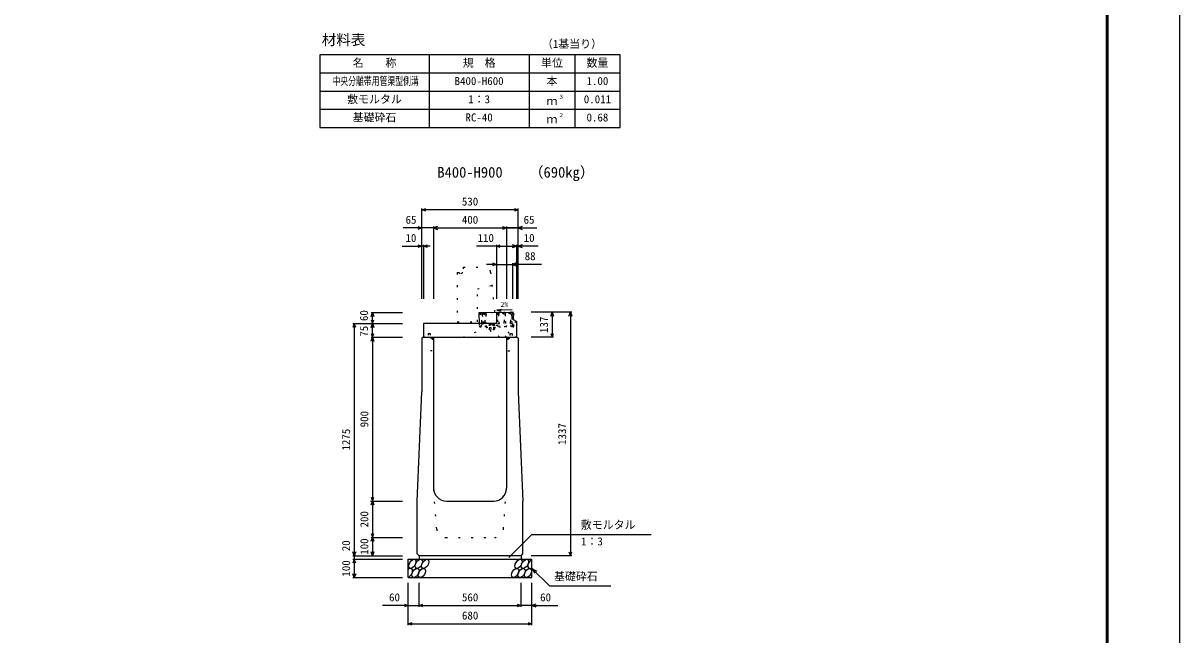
# Model space of a CAD drawing. Units: millimetres, scale not verified. Extents: x -12600 to 12600, y -5940 to 5940.
# Drawn here: x 6244 to 12600, y -793 to 2567 of the extents above; entities that cross this region are included whole.
import ezdxf
from ezdxf.enums import TextEntityAlignment as Align

# ---------------------------------------------------------------- set-up
doc = ezdxf.new("R2010")
doc.units = ezdxf.units.MM
doc.header["$LTSCALE"] = 40
doc.linetypes.add('DOTTED', pattern=[1.75, 0.25, -1.5])
for name, color, linetype, lineweight in [('0-0_DIM', 7, 'Continuous', 25), ('0-1_Defpoints', 5, 'Continuous', 25), ('0-2_HATCH', 6, 'DOTTED', 25), ('0-3_HYO', 3, 'Continuous', 25), ('0-4_HYO2', 4, 'Continuous', 25), ('0-5_OUTLINE', 3, 'Continuous', 25), ('0-6_OUTLINE2', 4, 'DOTTED', 25), ('0-7_TXT', 7, 'Continuous', 25), ('0-8_WAKU', 3, 'Continuous', 25)]:
    doc.layers.add(name, color=color, linetype=linetype, lineweight=lineweight)
doc.styles.add('ＭＳ ゴシック', font='')
doc.styles.get('ＭＳ ゴシック').set_extended_font_data('MS Gothic')

msp = doc.modelspace()

# ---------------------------------------------------------------- linework, layer by layer
at = {"layer": '0-0_DIM'}
for p, q in [((8435, 1051.46), (8435, 1548.96)), ((8965, 1541.46), (8435, 1541.46)), ((8965, 1051.46), (8965, 1548.96)), ((8435, 1441.46), (8333.02, 1441.46)), ((8500, 1441.46), (8435, 1441.46)), ((8500, 1448.96), (8500, 1051.46)), ((8500, 1441.46), (8900, 1441.46)), ((8900, 1448.96), (8900, 1051.46)), ((8900, 1441.46), (8955, 1441.46)), ((8965, 1441.46), (8900, 1441.46)), ((8965, 1441.46), (9066.98, 1441.46)), ((8326.62, 1341.46), (8435, 1341.46)), ((8445, 1341.46), (8435, 1341.46)), ((8445, 1348.96), (8445, 1051.46)), ((8481.3, 1341.46), (8445, 1341.46)), ((8845, 1341.46), (8735, 1341.46)), ((8845, 1348.96), (8845, 1051.46)), ((8845, 1341.46), (8955, 1341.46)), ((8955, 1348.96), (8955, 1051.46)), ((8955, 1341.46), (8965, 1341.46)), ((9073.38, 1341.46), (8965, 1341.46)), ((8845, 1241.46), (8790, 1241.46)), ((8845, 1241.46), (8933, 1241.46)), ((8933, 1248.96), (8933, 1051.46)), ((9091.78, 1241.46), (8933, 1241.46)), ((8156.5, 976.46), (8329, 976.46)), ((8164, 916.46), (8164, 976.46)), ((9258.5, 978.46), (9036, 978.46)), ((9151, 978.46), (9151, 841.46)), ((9251, 978.46), (9251, -358.54)), ((8056.5, 916.46), (8329, 916.46)), ((8064, 916.46), (8064, -358.54)), ((8164, 841.46), (8164, 916.46)), ((8156.5, 841.46), (8329, 841.46)), ((9158.5, 841.46), (9036, 841.46)), ((8153.25, -58.54), (8325.75, -58.54)), ((8156.5, -58.54), (8329, -58.54)), ((8913.77, -369.35), (9040, -243.11)), ((9040, -243.11), (9694.81, -243.11)), ((8156.5, -258.54), (8329, -258.54)), ((8164, -258.54), (8164, -358.54)), ((8056.5, -358.54), (8329, -358.54)), ((8056.5, -378.54), (8329, -378.54)), ((8064, -358.54), (8064, -378.54)), ((8064, -378.54), (8064, -478.54)), ((9258.5, -358.54), (9036, -358.54)), ((9040, -428.54), (9135.76, -524.29)), ((9040, -428.54), (9065.98, -443.54)), ((9040, -428.54), (9055, -454.52)), ((8056.5, -478.54), (8329, -478.54)), ((8360, -739.9), (8360, -508.54)), ((8420, -639.9), (8420, -508.54)), ((8980, -639.9), (8980, -508.54)), ((9040, -739.9), (9040, -508.54)), ((9135.76, -524.29), (9473.31, -524.29)), ((8360, -632.4), (8218.21, -632.4)), ((8360, -632.4), (8420, -632.4)), ((8420, -632.4), (8980, -632.4)), ((9040, -632.4), (8980, -632.4)), ((9040, -632.4), (9181.79, -632.4)), ((8360, -732.4), (9040, -732.4))]:
    msp.add_line(p, q, dxfattribs=at)
for points in [[(8456.14, 1533.77), (8435, 1541.46), (8456.14, 1549.16)], [(8943.86, 1549.16), (8965, 1541.46), (8943.86, 1533.77)], [(8413.86, 1449.16), (8435, 1441.46), (8413.86, 1433.77)], [(8521.14, 1449.16), (8500, 1441.46), (8521.14, 1433.77)], [(8878.86, 1449.16), (8900, 1441.46), (8878.86, 1433.77)], [(8986.14, 1449.16), (8965, 1441.46), (8986.14, 1433.77)], [(8413.86, 1349.16), (8435, 1341.46), (8413.86, 1333.77)], [(8466.14, 1333.77), (8445, 1341.46), (8466.14, 1349.16)], [(8866.14, 1333.77), (8845, 1341.46), (8866.14, 1349.16)], [(8933.86, 1333.77), (8955, 1341.46), (8933.86, 1349.16)], [(8986.14, 1349.16), (8965, 1341.46), (8986.14, 1333.77)], [(8823.86, 1249.16), (8845, 1241.46), (8823.86, 1233.77)], [(8954.14, 1249.16), (8933, 1241.46), (8954.14, 1233.77)], [(8156.3, 955.32), (8164, 976.46), (8171.7, 955.32)], [(9143.3, 957.32), (9151, 978.46), (9158.7, 957.32)], [(9243.3, 957.32), (9251, 978.46), (9258.7, 957.32)], [(8071.7, 895.32), (8064, 916.46), (8056.3, 895.32)], [(8156.3, 937.61), (8164, 916.46), (8171.7, 937.61)], [(8156.3, 895.32), (8164, 916.46), (8171.7, 895.32)], [(8156.3, 862.61), (8164, 841.46), (8171.7, 862.61)], [(8156.3, 820.32), (8164, 841.46), (8171.7, 820.32)], [(8164, 841.46), (8164, -58.54), (8164, -258.54)], [(9143.3, 862.61), (9151, 841.46), (9158.7, 862.61)], [(8156.3, -37.39), (8164, -58.54), (8171.7, -37.39)], [(8156.3, -79.68), (8164, -58.54), (8171.7, -79.68)], [(8156.3, -237.39), (8164, -258.54), (8171.7, -237.39)], [(8156.3, -279.68), (8164, -258.54), (8171.7, -279.68)], [(8071.7, -337.39), (8064, -358.54), (8056.3, -337.39)], [(8071.7, -399.68), (8064, -378.54), (8056.3, -399.68)], [(8171.7, -337.39), (8164, -358.54), (8156.3, -337.39)], [(9243.3, -337.39), (9251, -358.54), (9258.7, -337.39)], [(8071.7, -457.39), (8064, -478.54), (8056.3, -457.39)], [(8338.86, -624.71), (8360, -632.4), (8338.86, -640.1)], [(8441.14, -640.1), (8420, -632.4), (8441.14, -624.71)], [(8958.86, -624.71), (8980, -632.4), (8958.86, -640.1)], [(9061.14, -624.71), (9040, -632.4), (9061.14, -640.1)], [(8381.14, -740.1), (8360, -732.4), (8381.14, -724.71)], [(9018.86, -724.71), (9040, -732.4), (9018.86, -740.1)]]:
    msp.add_lwpolyline(points, dxfattribs=at)
at = {"layer": '0-1_Defpoints'}
msp.add_lwpolyline([(-4200, -5940), (12600, -5940), (12600, 5940), (-4200, 5940)], close=True, dxfattribs=at)
at = {"layer": '0-2_HATCH'}
for p, q in [((8759.24, 894.82), (8757.72, 974.8)), ((8928.69, 977.56), (8761.72, 974.38)), ((8780.39, 974.73), (8768.77, 972.04)), ((8780.5, 968.73), (8768.84, 968.51)), ((8787.39, 974.87), (8788.81, 899.88)), ((8938.68, 978.25), (8845, 976.46)), ((8851.04, 976.08), (8852.47, 901.09)), ((8886.37, 976.75), (8858.15, 970.21)), ((8886.48, 970.75), (8858.15, 970.21)), ((8921.69, 977.42), (8893.48, 970.89)), ((8921.81, 971.43), (8893.48, 970.89)), ((8935.54, 907.17), (8934.18, 978.16)), ((8939, 961.56), (8938.68, 978.25)), ((8931.12, 902.59), (8759.15, 899.31)), ((8937.21, 898.2), (8759.24, 894.82)), ((8763.15, 899.39), (8762.68, 924.39)), ((8762.87, 914.39), (8788.53, 914.88)), ((8852.38, 905.59), (8788.73, 904.38)), ((8804.46, 895.68), (8837.46, 896.31)), ((8807.37, 881.73), (8807.14, 894.23)), ((8810, 914.14), (8807.54, 912.22)), ((8807.7, 904.72), (8807.54, 912.22)), ((8833.94, 905.26), (8807.7, 904.72)), ((8807.94, 912.57), (8810, 914.14)), ((8831.25, 914.58), (8810, 914.14)), ((8813.94, 904.85), (8813.79, 912.35)), ((8814.06, 894.36), (8814.3, 881.86)), ((8827.69, 905.13), (8827.54, 912.63)), ((8827.92, 894.62), (8828.15, 882.13)), ((8833.37, 913.09), (8831.25, 914.58)), ((8833.94, 905.26), (8833.79, 912.76)), ((8834.84, 894.76), (8835.08, 882.26)), ((8837.46, 896.31), (8837.49, 894.81)), ((8852.18, 916.09), (8929.84, 917.57)), ((8889.13, 901.79), (8889.21, 897.29)), ((8929.65, 927.57), (8930.12, 902.57)), ((8940.15, 901.26), (8939.47, 936.63)), ((8835.08, 882.26), (8807.37, 881.73))]:
    msp.add_line(p, q, dxfattribs=at)
at = {"layer": '0-2_HATCH', "linetype": 'Continuous'}
msp.add_line((8939.47, 936.63), (8939, 961.56), dxfattribs=at)
msp.add_lwpolyline([(8845, 976.46), (8748.72, 974.63), (8749.82, 916.46)], dxfattribs=at)
at = {"layer": '0-2_HATCH'}
for points in [[(8762.68, 924.39), (8764.18, 924.41), (8763.41, 964.41), (8761.91, 964.38), (8761.72, 974.38)], [(8767.22, 974.48), (8766.71, 975.17), (8763.71, 975.12), (8763.22, 974.41)], [(8768.72, 974.51), (8768.91, 964.51), (8767.41, 964.48), (8768.18, 924.49), (8769.67, 924.52), (8769.87, 914.52)], [(8781.53, 914.74), (8781.34, 924.74), (8782.84, 924.77), (8782.08, 964.76), (8780.58, 964.73), (8780.39, 974.73)], [(8785.89, 974.84), (8785.37, 975.53), (8782.37, 975.47), (8781.89, 974.76)], [(8787.58, 964.87), (8786.08, 964.84), (8786.84, 924.85), (8788.34, 924.87)], [(8821.21, 975.51), (8820.7, 976.2), (8817.7, 976.14), (8817.21, 975.43)], [(8851.99, 926.09), (8853.49, 926.12), (8852.73, 966.11), (8851.23, 966.08)], [(8856.54, 976.18), (8856.03, 976.87), (8853.03, 976.82), (8852.54, 976.11)], [(8858.04, 976.21), (8858.23, 966.21), (8856.73, 966.18), (8857.49, 926.19), (8858.99, 926.22), (8859.18, 916.22)], [(8887.51, 916.76), (8887.32, 926.76), (8888.82, 926.79), (8888.06, 966.78), (8886.56, 966.75), (8886.37, 976.75)], [(8891.87, 976.86), (8891.35, 977.55), (8888.35, 977.49), (8887.87, 976.78)], [(8893.37, 976.88), (8893.56, 966.89), (8892.06, 966.86), (8892.82, 926.86), (8894.32, 926.89), (8894.51, 916.9)], [(8922.84, 917.43), (8922.65, 927.43), (8924.15, 927.46), (8923.39, 967.45), (8921.89, 967.43), (8921.69, 977.42)], [(8927.19, 977.53), (8926.68, 978.22), (8923.68, 978.16), (8923.19, 977.45)], [(8928.69, 977.56), (8928.88, 967.56), (8927.38, 967.53), (8928.15, 927.54), (8929.65, 927.57)], [(8749.82, 916.46), (8750.14, 899.64), (8759.14, 899.81)], [(8837.49, 894.81), (8804.49, 894.18), (8804.46, 895.68)]]:
    msp.add_lwpolyline(points, dxfattribs=at)
for centre, radius, start, end in [((8810.73, 909), 4.53, 47.57461, 134.78335), ((8821.04, 894.21), 19.53, 70.56972, 111.78823), ((8830.73, 909.41), 4.53, 47.57461, 134.78335), ((8931.04, 907.09), 4.5, 271.09113, 1.09113), ((8937.15, 901.2), 3, 271.09113, 1.09113), ((8821.23, 881.99), 11, 181.09113, 1.09113)]:
    msp.add_arc(centre, radius, start, end, dxfattribs=at)
at = {"layer": '0-2_HATCH', "linetype": 'Continuous'}
for centre in [(8382.89, -403.54), (8418.37, -403.54), (8453.84, -403.54), (8966.05, -403.54), (9001.52, -403.54), (8399.77, -453.54), (8435.25, -453.54), (8947.45, -453.54), (8982.93, -453.54), (9018.41, -453.54)]:
    msp.add_ellipse(centre, major_axis=(14.54, 23.54), ratio=0.5792, dxfattribs=at)
for centre, start_param, end_param in [((9037, -403.54), 0.6666252, 4.1103269), ((8364.3, -453.54), 3.7419964, 7.318141)]:
    msp.add_ellipse(centre, major_axis=(14.54, 23.54), ratio=0.5792, start_param=start_param, end_param=end_param, dxfattribs=at)
at = {"layer": '0-3_HYO'}
for p, q in [((8475, 2393.36), (8475, 1993.36)), ((9025, 2393.36), (9025, 1993.36)), ((9275, 2393.36), (9275, 1993.36)), ((7875, 2293.36), (9525, 2293.36))]:
    msp.add_line(p, q, dxfattribs=at)
msp.add_lwpolyline([(7875, 1993.36), (9525, 1993.36), (9525, 2393.36), (7875, 2393.36)], close=True, dxfattribs=at)
at = {"layer": '0-4_HYO2'}
for p, q in [((7875, 2193.36), (9525, 2193.36)), ((7875, 2093.36), (9525, 2093.36))]:
    msp.add_line(p, q, dxfattribs=at)
at = {"layer": '0-5_OUTLINE', "linetype": 'DOTTED'}
for p, q in [((8663, 1226.46), (8660, 1196.46)), ((8663, 1226.46), (8782.85, 1226.46)), ((8630, 1196.46), (8630, 926.46)), ((8658, 1196.46), (8648, 1186.46)), ((8658, 1196.46), (8660, 1196.46)), ((8812.7, 1199.45), (8840, 926.46)), ((8630, 926.46), (8840, 926.46))]:
    msp.add_line(p, q, dxfattribs=at)
at = {"layer": '0-5_OUTLINE'}
for p, q in [((8845, 976.46), (8933.14, 978.14)), ((8845, 976.46), (8845, 916.46)), ((8930, 951.56), (8939, 961.56)), ((8933.14, 978.14), (8939, 972.4)), ((8939, 972.4), (8939, 961.56)), ((8845, 916.46), (8445, 916.46)), ((8445, 916.46), (8445, 846.46)), ((8930, 951.56), (8930, 941.56)), ((8955, 928.56), (8930, 941.56)), ((8955, 928.56), (8955, 846.46)), ((8435, 835.46), (8441, 841.46)), ((8435, 835.46), (8435, 541.46)), ((8441, 841.46), (8959, 841.46)), ((8445, 846.46), (8450, 841.46)), ((8500, 841.46), (8500, 11.46)), ((8900, 841.46), (8900, 11.46)), ((8950, 841.46), (8955, 846.46)), ((8959, 841.46), (8965, 835.46)), ((8965, 835.46), (8965, 541.46)), ((8410, -58.54), (8435, 541.46)), ((8965, 541.46), (8990, -58.54)), ((8410, -348.54), (8410, -58.54)), ((8570, -58.54), (8830, -58.54)), ((8990, -348.54), (8990, -58.54)), ((8360, -378.54), (9040, -378.54)), ((8360, -478.54), (8360, -378.54)), ((8410, -348.54), (8420, -358.54)), ((8980, -358.54), (8420, -358.54)), ((8420, -358.54), (8420, -378.54)), ((8980, -358.54), (8990, -348.54)), ((8980, -358.54), (8980, -378.54)), ((9040, -478.54), (9040, -378.54)), ((8360, -478.54), (9040, -478.54))]:
    msp.add_line(p, q, dxfattribs=at)
at = {"layer": '0-5_OUTLINE', "linetype": 'DOTTED'}
msp.add_lwpolyline([(8630, 1196.46), (8638, 1196.46), (8648, 1186.46)], dxfattribs=at)
msp.add_arc((8782.85, 1196.46), 30, 5.71059, 90, dxfattribs=at)
at = {"layer": '0-5_OUTLINE'}
for centre, start, end in [((8570, 11.46), 180, 270), ((8830, 11.46), 270, 0)]:
    msp.add_arc(centre, 70, start, end, dxfattribs=at)
at = {"layer": '0-6_OUTLINE2'}
for p, q in [((8659.88, 841.46), (8791.23, 895.42)), ((8853.79, 841.62), (8930, 941.56)), ((8892.8, 841.46), (8940.12, 902.76)), ((8951.33, 930.47), (8894.19, 841.62)), ((8492, 836.96), (8436.5, 836.96)), ((8469, 861.96), (8481, 861.96)), ((8469, 861.96), (8469, 836.96)), ((8481, 861.96), (8481, 836.96)), ((8492, 836.96), (8492, 766.96)), ((8908, 836.46), (8964, 836.46)), ((8908, 836.46), (8908, 766.46)), ((8919, 861.46), (8931, 861.46)), ((8919, 861.46), (8919, 836.46)), ((8931, 861.46), (8931, 836.46)), ((8492, 766.96), (8435, 766.96)), ((8908, 766.46), (8965, 766.46)), ((8516.57, -212.23), (8500, 11.46)), ((8883.43, -212.23), (8900, 11.46)), ((8566.43, -258.54), (8833.57, -258.54))]:
    msp.add_line(p, q, dxfattribs=at)
msp.add_lwpolyline([(8740, 926.46), (8740, 1106.25), (8819.61, 1126.38)], dxfattribs=at)
for centre, start, end in [((8566.43, -208.54), 184.23639, 270), ((8833.57, -208.54), 270, 355.76361)]:
    msp.add_arc(centre, 50, start, end, dxfattribs=at)
at = {"layer": '0-7_TXT'}
msp.add_line((8846.72, 990.4), (8870.44, 986.72), dxfattribs=at)
msp.add_lwpolyline([(8931.28, 992.14), (8846.72, 990.4), (8870.27, 995.05)], dxfattribs=at)
at = {"layer": '0-8_WAKU', "lineweight": 50}
msp.add_lwpolyline([(-3800, -5540), (12200, -5540), (12200, 5540), (-3800, 5540)], close=True, dxfattribs=at)

# ---------------------------------------------------------------- texts
at = {"layer": '0-0_DIM', "style": 'ＭＳ ゴシック'}
for s, p in [('530', (8655, 1551.46)), ('65', (8345.68, 1451.46)), ('400', (8655, 1451.46)), ('65', (8994.32, 1451.46)), ('10', (8345.16, 1351.46)), ('110', (8741.29, 1351.46)), ('10', (8994.84, 1351.46)), ('88', (9000.19, 1251.46)), ('敷モルタル', (9308.94, -224.38)), ('1：3', (9309.94, -315.07)), ('基礎砕石', (9161.32, -507.12)), ('60', (8255, -622.4)), ('560', (8655.53, -622.4)), ('60', (9085, -622.4)), ('680', (8655.53, -722.4))]:
    msp.add_text(s, height=43.99, dxfattribs=at).set_placement(p, align=Align.BOTTOM_LEFT)
for s, p in [('60', (8152.16, 930.08)), ('75', (8152.16, 844.32)), ('137', (9141, 864.96)), ('900', (8154, 346.46)), ('1275', (8054, 218.96)), ('1337', (9241, 249.96)), ('200', (8154, -203.54)), ('20', (8054, -334.22)), ('100', (8154, -353.54)), ('100', (8054, -473.54))]:
    msp.add_text(s, height=43.99, rotation=90, dxfattribs=at).set_placement(p, align=Align.BOTTOM_LEFT)
at = {"layer": '0-7_TXT', "style": 'ＭＳ ゴシック'}
for s, height, p in [('材料表', 58.65, (7885, 2428.36)), ('（1基当り）', 43.99, (9095, 2417.36)), ('名\u3000\u3000称', 43.99, (8055, 2313.36)), ('規\u3000格', 43.99, (8660, 2313.36)), ('単位', 43.99, (9090, 2313.36)), ('数量', 43.99, (9340, 2313.36)), ('B400-H600', 43.99, (8615, 2213.36)), ('本', 43.99, (9120, 2213.36)), ('1.00', 43.99, (9340, 2213.36)), ('敷モルタル', 43.99, (8025, 2113.36)), ('1：3', 43.99, (8690, 2113.36)), ('３', 21.99, (9185.54, 2143.73)), ('0.011', 43.99, (9325, 2113.36)), ('ｍ', 43.99, (9120, 2103.36)), ('基礎砕石', 43.99, (8055, 2013.36)), ('RC-40', 43.99, (8675, 2013.36)), ('ｍ', 43.99, (9120, 2003.36)), ('２', 21.99, (9185.54, 2043.73)), ('0.68', 43.99, (9340, 2013.36)), ('（690kg）', 58.65, (9023.7, 1700.44)), ('B400-H900', 58.65, (8520, 1700.44)), ('2%', 26.39, (8868.18, 1000.21))]:
    msp.add_text(s, height=height, dxfattribs=at).set_placement(p, align=Align.BOTTOM_LEFT)
at = {"layer": '0-7_TXT', "style": 'ＭＳ ゴシック', "width": 0.7}
msp.add_text('中央分離帯用管渠型側溝', height=43.99, dxfattribs=at).set_placement((7944, 2213.36), align=Align.BOTTOM_LEFT)

doc.saveas('drawing.dxf')
